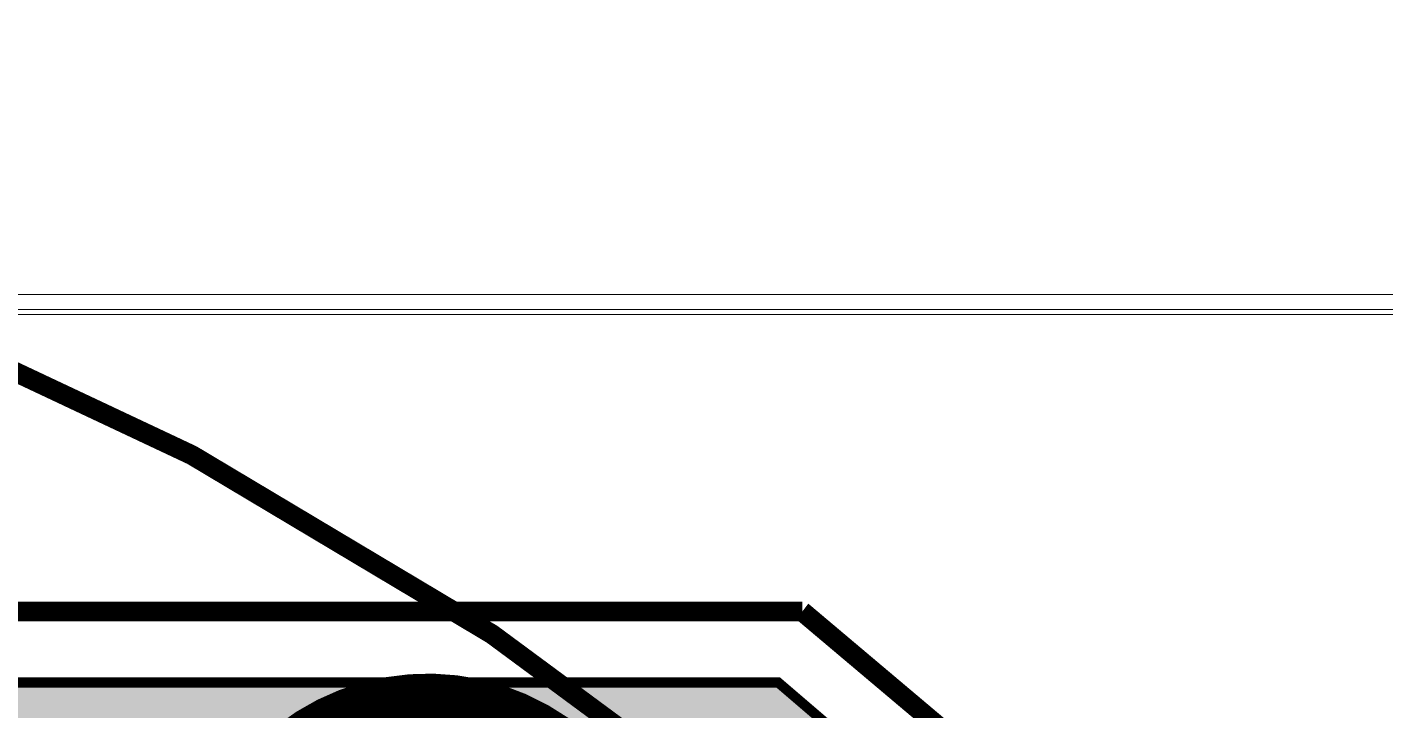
# Model space of a CAD drawing. Header units: millimetres. Extents: x -22.7 to 21.3, y -18 to 18.
# Drawn here: x 7.62 to 14.47, y 14.61 to 18.05 of the extents above; entities that cross this region are included whole.
import ezdxf

# ---------------------------------------------------------------- set-up
doc = ezdxf.new("R2010")
doc.units = ezdxf.units.MM
doc.header["$MEASUREMENT"] = 0
for name, color, linetype, true_color in [('Board-Outline-Layer', 7, 'Continuous', 0xff00ff), ('Bottom-Layer', 7, 'Continuous', 0x0000ff), ('Document-Layer', 7, 'Continuous', 0xffffff), ('GND', 7, 'Continuous', 0x999966), ('POWER', 7, 'Continuous', 0x008000), ('Top-Layer', 7, 'Continuous', 0xff0000), ('Top-Silkscreen-Layer', 7, 'Continuous', 0xffcc00)]:
    doc.layers.add(name, color=color, linetype=linetype, true_color=true_color)

msp = doc.modelspace()

# ---------------------------------------------------------------- hatches: boundary and pattern name
at = {"layer": 'Bottom-Layer'}
msp.add_hatch(color=256, dxfattribs=at).paths.add_polyline_path([(-11.40995105306435, 14.741389382778767), (-4.669621953399436, 14.741389382778767), (-4.88588141767786, 14.572917203604474), (-5.028089129012882, 14.33854997491714), (-5.077651765303531, 14.068930657861317), (-5.077651765303531, 13.568930657861317), (-5.002572106111121, 13.239985178070414), (-4.792203575828539, 12.976191384803663), (-4.488212241878964, 12.829796874036102), (-4.150807316160153, 12.829796874036102), (-3.8468159822105776, 12.976191384803663), (-3.636447451927996, 13.239985178070414), (-3.561367792735586, 13.568930657861317), (-3.561367792735586, 14.068930657861317), (-3.610930429026235, 14.33854997491714), (-3.753138140361257, 14.572917203604474), (-3.9693976046396813, 14.741389382778767), (3.9704085266615223, 14.741389382778767), (3.7541490623830986, 14.572917203604474), (3.6119413510480785, 14.33854997491714), (3.562378714757429, 14.06893065786132), (3.562378714757429, 13.56893065786132), (3.6374583739498396, 13.239985178070416), (3.847826904232421, 12.976191384803665), (4.151818238181997, 12.829796874036104), (4.4892231639008084, 12.829796874036104), (4.793214497850384, 12.976191384803665), (5.003583028132965, 13.239985178070416), (5.078662687325376, 13.56893065786132), (5.078662687325376, 14.06893065786132), (5.029100051034726, 14.33854997491714), (4.886892339699706, 14.572917203604474), (4.6706328754212825, 14.741389382778767), (11.41082989482204, 14.741389382778769), (12.824057216774916, 13.530025194086043), (14.10943907066903, 12.183768104655863), (15.254160811501249, 10.716039656601751), (16.246810108615364, 9.141472403639806), (17.07749072120435, 7.475764031495968), (17.737921159118752, 5.7355208594543505), (18.221517245379957, 3.9380922832616467), (18.523457757289382, 2.1013978099130832), (18.640732491722982, 0.24374840870067693), (18.57217227542299, -1.6163360404311868), (18.318460621098527, -3.4603113812698982), (17.8821269131294, -5.26979405774159), (17.267521190808274, -7.026744389211288), (16.480770780520377, -8.713646417508444), (15.529719209217125, -10.313682532689262), (14.423848008187466, -11.810901136599343), (13.174182186705819, -13.190375672711523), (11.793180317939642, -14.438353436786494), (10.294610332907446, -15.542392684785371), (-10.293731491149808, -15.542392684785346), (-11.792301476181985, -14.43835343678648), (-13.173303344948177, -13.190375672711484), (-14.422969166429812, -11.810901136599314), (-15.528840367459473, -10.313682532689224), (-16.479891938762723, -8.713646417508407), (-17.26664234905062, -7.026744389211242), (-17.88124807137174, -5.2697940577415565), (-18.317581779340863, -3.4603113812698574), (-18.57129343366532, -1.616336040431153), (-18.63985364996531, 0.24374840870071246), (-18.5225789155317, 2.101397809913114), (-18.22063840362227, 3.9380922832616725), (-17.737042317361063, 5.735520859454379), (-17.07661187944666, 7.475764031495993), (-16.245931266857667, 9.141472403639831), (-15.253281969743547, 10.716039656601772), (-14.108560228911328, 12.183768104655883), (-12.82317837501721, 13.530025194086061)])
at = {"layer": 'GND'}
msp.add_hatch(color=256, dxfattribs=at).paths.add_polyline_path([(-11.40995105306435, 14.741389382778767), (-4.669621953399436, 14.741389382778767), (-4.88588141767786, 14.572917203604474), (-5.028089129012882, 14.33854997491714), (-5.077651765303531, 14.068930657861317), (-5.077651765303531, 13.568930657861317), (-5.002572106111121, 13.239985178070414), (-4.792203575828539, 12.976191384803663), (-4.488212241878964, 12.829796874036102), (-4.150807316160153, 12.829796874036102), (-3.8468159822105776, 12.976191384803663), (-3.636447451927996, 13.239985178070414), (-3.561367792735586, 13.568930657861317), (-3.561367792735586, 14.068930657861317), (-3.610930429026235, 14.33854997491714), (-3.753138140361257, 14.572917203604474), (-3.9693976046396813, 14.741389382778767), (3.9704085266615223, 14.741389382778767), (3.7541490623830986, 14.572917203604474), (3.6119413510480785, 14.33854997491714), (3.562378714757429, 14.06893065786132), (3.562378714757429, 13.56893065786132), (3.6374583739498396, 13.239985178070416), (3.847826904232421, 12.976191384803665), (4.151818238181997, 12.829796874036104), (4.4892231639008084, 12.829796874036104), (4.793214497850384, 12.976191384803665), (5.003583028132965, 13.239985178070416), (5.078662687325376, 13.56893065786132), (5.078662687325376, 14.06893065786132), (5.029100051034726, 14.33854997491714), (4.886892339699706, 14.572917203604474), (4.6706328754212825, 14.741389382778767), (11.41082989482204, 14.741389382778769), (12.824057216774916, 13.530025194086043), (14.10943907066903, 12.183768104655863), (15.254160811501249, 10.716039656601751), (16.246810108615364, 9.141472403639806), (17.07749072120435, 7.475764031495968), (17.737921159118752, 5.7355208594543505), (18.221517245379957, 3.9380922832616467), (18.523457757289382, 2.1013978099130832), (18.640732491722982, 0.24374840870067693), (18.57217227542299, -1.6163360404311868), (18.318460621098527, -3.4603113812698982), (17.8821269131294, -5.26979405774159), (17.267521190808274, -7.026744389211288), (16.480770780520377, -8.713646417508444), (15.529719209217125, -10.313682532689262), (14.423848008187466, -11.810901136599343), (13.174182186705819, -13.190375672711523), (11.793180317939642, -14.438353436786494), (10.294610332907446, -15.542392684785371), (-10.293731491149808, -15.542392684785346), (-11.792301476181985, -14.43835343678648), (-13.173303344948177, -13.190375672711484), (-14.422969166429812, -11.810901136599314), (-15.528840367459473, -10.313682532689224), (-16.479891938762723, -8.713646417508407), (-17.26664234905062, -7.026744389211242), (-17.88124807137174, -5.2697940577415565), (-18.317581779340863, -3.4603113812698574), (-18.57129343366532, -1.616336040431153), (-18.63985364996531, 0.24374840870071246), (-18.5225789155317, 2.101397809913114), (-18.22063840362227, 3.9380922832616725), (-17.737042317361063, 5.735520859454379), (-17.07661187944666, 7.475764031495993), (-16.245931266857667, 9.141472403639831), (-15.253281969743547, 10.716039656601772), (-14.108560228911328, 12.183768104655883), (-12.82317837501721, 13.530025194086061)])
at = {"layer": 'POWER'}
msp.add_hatch(color=256, dxfattribs=at).paths.add_polyline_path([(-11.40995105306435, 14.741389382778767), (-4.669621953399436, 14.741389382778767), (-4.88588141767786, 14.572917203604474), (-5.028089129012882, 14.33854997491714), (-5.077651765303531, 14.068930657861317), (-5.077651765303531, 13.568930657861317), (-5.002572106111121, 13.239985178070414), (-4.792203575828539, 12.976191384803663), (-4.488212241878964, 12.829796874036102), (-4.150807316160153, 12.829796874036102), (-3.8468159822105776, 12.976191384803663), (-3.636447451927996, 13.239985178070414), (-3.561367792735586, 13.568930657861317), (-3.561367792735586, 14.068930657861317), (-3.610930429026235, 14.33854997491714), (-3.753138140361257, 14.572917203604474), (-3.9693976046396813, 14.741389382778767), (3.9704085266615223, 14.741389382778767), (3.7541490623830986, 14.572917203604474), (3.6119413510480785, 14.33854997491714), (3.562378714757429, 14.06893065786132), (3.562378714757429, 13.56893065786132), (3.6374583739498396, 13.239985178070416), (3.847826904232421, 12.976191384803665), (4.151818238181997, 12.829796874036104), (4.4892231639008084, 12.829796874036104), (4.793214497850384, 12.976191384803665), (5.003583028132965, 13.239985178070416), (5.078662687325376, 13.56893065786132), (5.078662687325376, 14.06893065786132), (5.029100051034726, 14.33854997491714), (4.886892339699706, 14.572917203604474), (4.6706328754212825, 14.741389382778767), (11.41082989482204, 14.741389382778769), (12.824057216774916, 13.530025194086043), (14.10943907066903, 12.183768104655863), (15.254160811501249, 10.716039656601751), (16.246810108615364, 9.141472403639806), (17.07749072120435, 7.475764031495968), (17.737921159118752, 5.7355208594543505), (18.221517245379957, 3.9380922832616467), (18.523457757289382, 2.1013978099130832), (18.640732491722982, 0.24374840870067693), (18.57217227542299, -1.6163360404311868), (18.318460621098527, -3.4603113812698982), (17.8821269131294, -5.26979405774159), (17.267521190808274, -7.026744389211288), (16.480770780520377, -8.713646417508444), (15.529719209217125, -10.313682532689262), (14.423848008187466, -11.810901136599343), (13.174182186705819, -13.190375672711523), (11.793180317939642, -14.438353436786494), (10.294610332907446, -15.542392684785371), (-10.293731491149808, -15.542392684785346), (-11.792301476181985, -14.43835343678648), (-13.173303344948177, -13.190375672711484), (-14.422969166429812, -11.810901136599314), (-15.528840367459473, -10.313682532689224), (-16.479891938762723, -8.713646417508407), (-17.26664234905062, -7.026744389211242), (-17.88124807137174, -5.2697940577415565), (-18.317581779340863, -3.4603113812698574), (-18.57129343366532, -1.616336040431153), (-18.63985364996531, 0.24374840870071246), (-18.5225789155317, 2.101397809913114), (-18.22063840362227, 3.9380922832616725), (-17.737042317361063, 5.735520859454379), (-17.07661187944666, 7.475764031495993), (-16.245931266857667, 9.141472403639831), (-15.253281969743547, 10.716039656601772), (-14.108560228911328, 12.183768104655883), (-12.82317837501721, 13.530025194086061)])
at = {"layer": 'Top-Layer'}
msp.add_hatch(color=256, dxfattribs=at).paths.add_polyline_path([(-11.40995105306435, 14.741389382778767), (-4.669621953399436, 14.741389382778767), (-4.88588141767786, 14.572917203604474), (-5.028089129012882, 14.33854997491714), (-5.077651765303531, 14.068930657861317), (-5.077651765303531, 13.568930657861317), (-5.002572106111121, 13.239985178070414), (-4.792203575828539, 12.976191384803663), (-4.488212241878964, 12.829796874036102), (-4.150807316160153, 12.829796874036102), (-3.8468159822105776, 12.976191384803663), (-3.636447451927996, 13.239985178070414), (-3.561367792735586, 13.568930657861317), (-3.561367792735586, 14.068930657861317), (-3.610930429026235, 14.33854997491714), (-3.753138140361257, 14.572917203604474), (-3.9693976046396813, 14.741389382778767), (3.9704085266615223, 14.741389382778767), (3.7541490623830986, 14.572917203604474), (3.6119413510480785, 14.33854997491714), (3.562378714757429, 14.06893065786132), (3.562378714757429, 13.56893065786132), (3.6374583739498396, 13.239985178070416), (3.847826904232421, 12.976191384803665), (4.151818238181997, 12.829796874036104), (4.4892231639008084, 12.829796874036104), (4.793214497850384, 12.976191384803665), (5.003583028132965, 13.239985178070416), (5.078662687325376, 13.56893065786132), (5.078662687325376, 14.06893065786132), (5.029100051034726, 14.33854997491714), (4.886892339699706, 14.572917203604474), (4.6706328754212825, 14.741389382778767), (11.41082989482204, 14.741389382778769), (12.824057216774916, 13.530025194086043), (14.10943907066903, 12.183768104655863), (15.254160811501249, 10.716039656601751), (16.246810108615364, 9.141472403639806), (17.07749072120435, 7.475764031495968), (17.737921159118752, 5.7355208594543505), (18.221517245379957, 3.9380922832616467), (18.523457757289382, 2.1013978099130832), (18.640732491722982, 0.24374840870067693), (18.57217227542299, -1.6163360404311868), (18.318460621098527, -3.4603113812698982), (17.8821269131294, -5.26979405774159), (17.267521190808274, -7.026744389211288), (16.480770780520377, -8.713646417508444), (15.529719209217125, -10.313682532689262), (14.423848008187466, -11.810901136599343), (13.174182186705819, -13.190375672711523), (11.793180317939642, -14.438353436786494), (10.294610332907446, -15.542392684785371), (-10.293731491149808, -15.542392684785346), (-11.792301476181985, -14.43835343678648), (-13.173303344948177, -13.190375672711484), (-14.422969166429812, -11.810901136599314), (-15.528840367459473, -10.313682532689224), (-16.479891938762723, -8.713646417508407), (-17.26664234905062, -7.026744389211242), (-17.88124807137174, -5.2697940577415565), (-18.317581779340863, -3.4603113812698574), (-18.57129343366532, -1.616336040431153), (-18.63985364996531, 0.24374840870071246), (-18.5225789155317, 2.101397809913114), (-18.22063840362227, 3.9380922832616725), (-17.737042317361063, 5.735520859454379), (-17.07661187944666, 7.475764031495993), (-16.245931266857667, 9.141472403639831), (-15.253281969743547, 10.716039656601772), (-14.108560228911328, 12.183768104655883), (-12.82317837501721, 13.530025194086061)])

# ---------------------------------------------------------------- linework, layer by layer
at = {"layer": 'Board-Outline-Layer', "const_width": 0.1}
msp.add_lwpolyline([(-11.531711963423927, 15.0995300990602), (11.532590805181613, 15.0995300990602)], dxfattribs=at)
msp.add_lwpolyline([(11.53259080518161, 15.099530099060207, -0.517), (10.401902463804921, -15.900533401066808)], format="xyb", dxfattribs=at)
at = {"layer": 'Bottom-Layer', "const_width": 0.005080010160020321}
msp.add_lwpolyline([(-22.63100584201169, -17.678935737871484), (-22.63100584201169, 16.699862839725682), (21.260281940563885, 16.699862839725682), (21.260281940563885, -17.678935737871484)], close=True, dxfattribs=at)
at = {"layer": 'Bottom-Layer', "const_width": 0.05080010160020321}
msp.add_lwpolyline([(4.6706328754212825, 14.741389382778767), (11.41082989482204, 14.741389382778769), (12.824057216774916, 13.530025194086043), (14.10943907066903, 12.183768104655863), (15.254160811501249, 10.716039656601751), (16.246810108615364, 9.141472403639806), (17.07749072120435, 7.475764031495968), (17.737921159118752, 5.7355208594543505), (18.221517245379957, 3.9380922832616467), (18.523457757289382, 2.1013978099130832), (18.640732491722982, 0.24374840870067693), (18.57217227542299, -1.6163360404311868), (18.318460621098527, -3.4603113812698982), (17.8821269131294, -5.26979405774159)], dxfattribs=at)
at = {"layer": 'Document-Layer', "const_width": 0.1}
msp.add_lwpolyline([(-11.41472440944881, 13.916944373888757, -362.631), (-11.567508255016506, 13.790215900431805)], format="xyb", dxfattribs=at)
at = {"layer": 'GND', "const_width": 0.005080010160020321}
msp.add_lwpolyline([(-22.63100584201169, -17.62813563627128), (-22.63100584201169, 16.623662687325375), (21.158681737363477, 16.623662687325375), (21.158681737363477, -17.62813563627128)], close=True, dxfattribs=at)
at = {"layer": 'GND', "const_width": 0.05080010160020321}
msp.add_lwpolyline([(4.6706328754212825, 14.741389382778767), (11.41082989482204, 14.741389382778769), (12.824057216774916, 13.530025194086043), (14.10943907066903, 12.183768104655863), (15.254160811501249, 10.716039656601751), (16.246810108615364, 9.141472403639806), (17.07749072120435, 7.475764031495968), (17.737921159118752, 5.7355208594543505), (18.221517245379957, 3.9380922832616467), (18.523457757289382, 2.1013978099130832), (18.640732491722982, 0.24374840870067693), (18.57217227542299, -1.6163360404311868), (18.318460621098527, -3.4603113812698982), (17.8821269131294, -5.26979405774159)], dxfattribs=at)
at = {"layer": 'POWER', "const_width": 0.005080010160020321}
msp.add_lwpolyline([(-22.707205994411993, -17.882136144272295), (-22.707205994411993, 16.699862839725682), (21.311082042164088, 16.699862839725682), (21.311082042164088, -17.882136144272295)], close=True, dxfattribs=at)
at = {"layer": 'POWER', "const_width": 0.05080010160020321}
msp.add_lwpolyline([(4.6706328754212825, 14.741389382778767), (11.41082989482204, 14.741389382778769), (12.824057216774916, 13.530025194086043), (14.10943907066903, 12.183768104655863), (15.254160811501249, 10.716039656601751), (16.246810108615364, 9.141472403639806), (17.07749072120435, 7.475764031495968), (17.737921159118752, 5.7355208594543505), (18.221517245379957, 3.9380922832616467), (18.523457757289382, 2.1013978099130832), (18.640732491722982, 0.24374840870067693), (18.57217227542299, -1.6163360404311868), (18.318460621098527, -3.4603113812698982), (17.8821269131294, -5.26979405774159)], dxfattribs=at)
at = {"layer": 'Top-Layer', "const_width": 0.005080010160020321}
msp.add_lwpolyline([(-22.63100584201169, -17.40530099060198), (-22.63100584201169, 16.598262636525277), (21.158681737363477, 16.598262636525277), (21.158681737363477, -17.40530099060198)], close=True, dxfattribs=at)
at = {"layer": 'Top-Layer', "const_width": 0.05080010160020321}
msp.add_lwpolyline([(4.6706328754212825, 14.741389382778767), (11.41082989482204, 14.741389382778769), (12.824057216774916, 13.530025194086043), (14.10943907066903, 12.183768104655863), (15.254160811501249, 10.716039656601751), (16.246810108615364, 9.141472403639806), (17.07749072120435, 7.475764031495968), (17.737921159118752, 5.7355208594543505), (18.221517245379957, 3.9380922832616467), (18.523457757289382, 2.1013978099130832), (18.640732491722982, 0.24374840870067693), (18.57217227542299, -1.6163360404311868), (18.318460621098527, -3.4603113812698982), (17.8821269131294, -5.26979405774159)], dxfattribs=at)
at = {"layer": 'Top-Silkscreen-Layer', "const_width": 0.25400050800101603}
msp.add_lwpolyline([(10.752458724917451, 13.528481076962157, 0.996), (8.53246888493777, 13.578493776987557)], format="xyb", dxfattribs=at)
msp.add_lwpolyline([(10.752458724917451, 13.528481076962157, 0.996), (8.53246888493777, 13.578493776987557)], format="xyb", dxfattribs=at)

doc.saveas('drawing.dxf')
